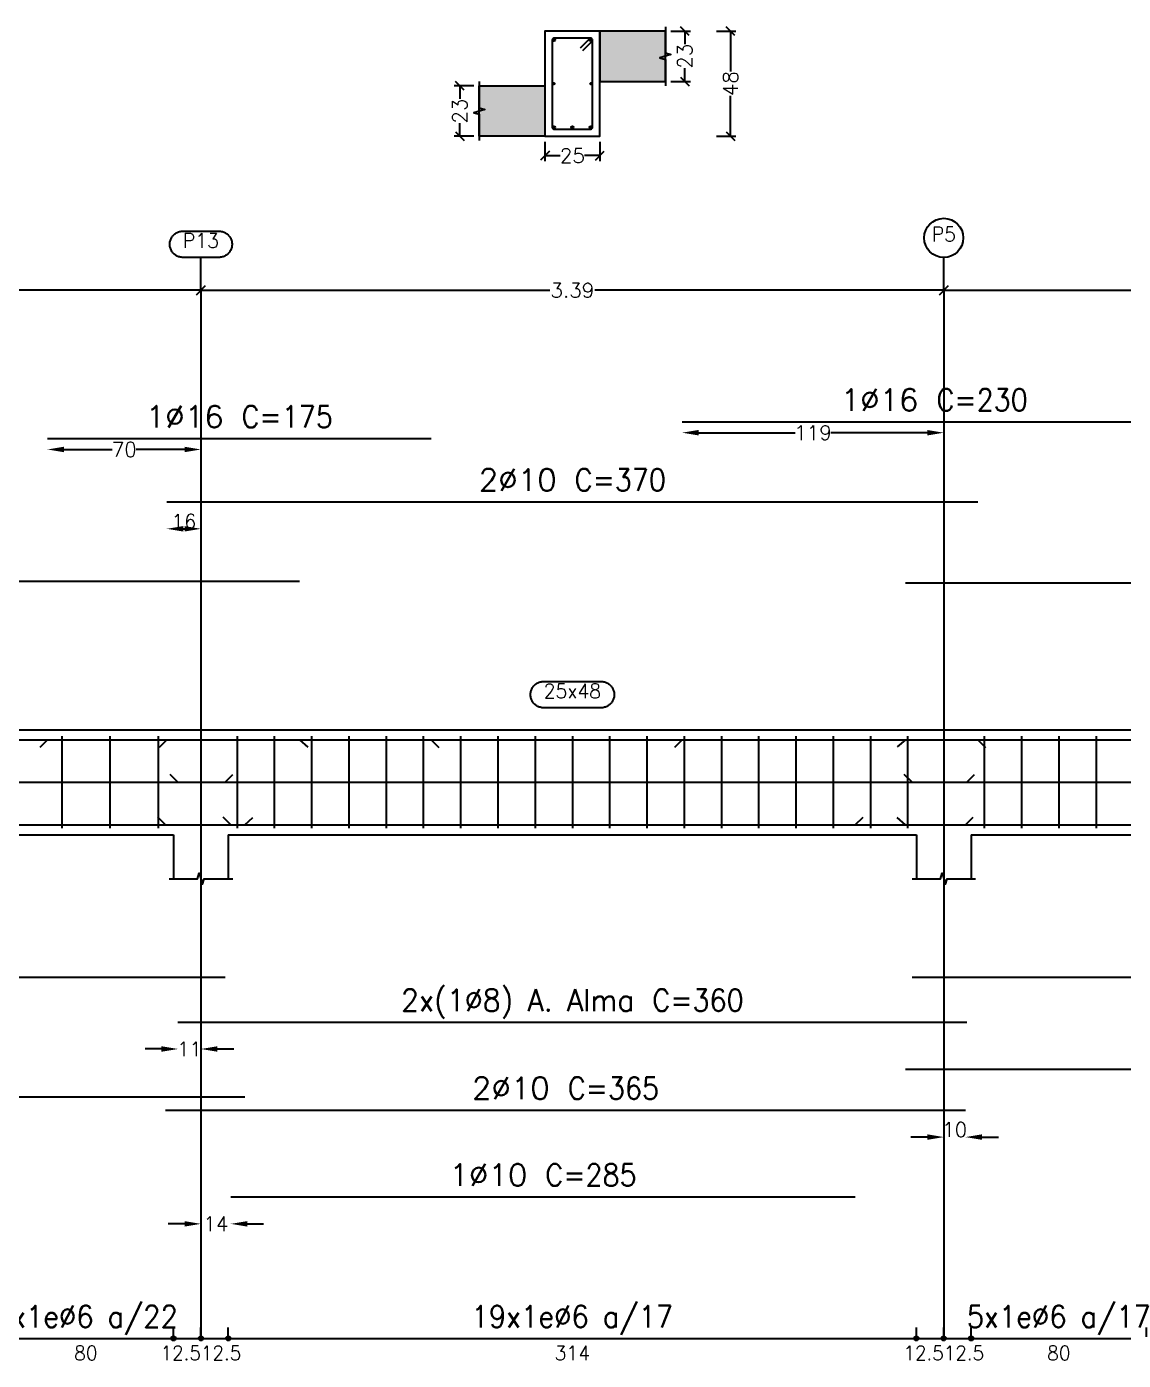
# Model space of a CAD drawing. Header units: millimetres. Extents: x 2071 to 2712, y 1262 to 1380.
# Drawn here: x 2482.16 to 2492.17, y 1276.26 to 1288.43 of the extents above; entities that cross this region are included whole.
import ezdxf
from ezdxf.enums import TextEntityAlignment as Align

# ---------------------------------------------------------------- set-up
doc = ezdxf.new("R2010")
doc.units = ezdxf.units.MM
doc.layers.add('.pormenores', color=8, linetype='Continuous')
for name, color, linetype, lineweight in [('POR_COT_COMPRIMENTO_PROJECTADO', 122, 'Continuous', 0), ('POR_COT_COT_ARM', 3, 'Continuous', 0), ('SEC_COTAS_SEC_DIM_VIGA', 122, 'Continuous', 0)]:
    doc.layers.add(name, color=color, linetype=linetype, lineweight=lineweight)
doc.styles.add('CYPETXT_0.2_romans', font='ROMANS__.TTF', dxfattribs={"height": 0.133333})
doc.styles.add('CYPETXT_romans', font='ROMANS__.TTF', dxfattribs={"height": 0.2})
doc.dimstyles.new('cype_arrow', dxfattribs={"dimtxt": 0.18, "dimasz": 0.15, "dimexe": 0.05, "dimexo": 0.05, "dimgap": 0, "dimtad": 0, "dimdec": 4, "dimzin": 0, "dimdsep": 46, "dimtxsty": 'CYPETXT_0.2_romans', "dimcen": 0.09, "dimadec": 0, "dimazin": 0, "dimtfac": 1, "dimtdec": 4, "dimtofl": 0, "dimtmove": 2, "dimatfit": 3, "dimfxl": 1, "dimtolj": 1, "dimtzin": 0, "dimarcsym": 0})
doc.dimstyles.new('cype_oblique', dxfattribs={"dimtxt": 0.18, "dimasz": 0.18, "dimexe": 0.05, "dimexo": 0.05, "dimgap": 0, "dimtad": 0, "dimdec": 4, "dimzin": 0, "dimdsep": 46, "dimtxsty": 'CYPETXT_0.2_romans', "dimblk": 'OBLIQUE', "dimtsz": 0.04, "dimcen": 0.09, "dimadec": 0, "dimazin": 0, "dimtfac": 1, "dimtdec": 4, "dimtofl": 0, "dimtmove": 2, "dimatfit": 3, "dimfxl": 1, "dimtolj": 1, "dimtzin": 0, "dimarcsym": 0})

# ---------------------------------------------------------------- blocks, each defined once
blk = doc.blocks.new('*D231')
at = {"layer": 'Defpoints', "color": 0, "transparency": 16777216}
for p in [(2486.887, 1287.434), (2487.387, 1287.434), (2487.387, 1287.257)]:
    blk.add_point(p, dxfattribs=at)
at = {"layer": 'SEC_COTAS_SEC_DIM_VIGA', "color": 0, "lineweight": -2, "transparency": 16777216}
for p, q in [((2486.927, 1287.297), (2486.847, 1287.217)), ((2486.887, 1287.384), (2486.887, 1287.207)), ((2487.347, 1287.217), (2487.427, 1287.297)), ((2487.387, 1287.384), (2487.387, 1287.207)), ((2486.887, 1287.257), (2487.026, 1287.257)), ((2487.387, 1287.257), (2487.247, 1287.257))]:
    blk.add_line(p, q, dxfattribs=at)
at = {"layer": 'SEC_COTAS_SEC_DIM_VIGA', "color": 0, "transparency": 16777216, "insert": (2487.137, 1287.257), "char_height": 0.1333, "attachment_point": 5, "style": 'CYPETXT_0.2_romans'}
blk.add_mtext('\\A1;25', dxfattribs=at)
blk = doc.blocks.new('_OBLIQUE')
at = {"color": 0, "linetype": 'ByBlock'}
blk.add_line((-0.5, -0.5), (0.5, 0.5), dxfattribs=at)
blk = doc.blocks.new('*D232')
at = {"layer": 'Defpoints', "color": 0, "transparency": 16777216}
for p in [(2486.109, 1287.894), (2486.287, 1287.894), (2486.287, 1287.434)]:
    blk.add_point(p, dxfattribs=at)
at = {"layer": 'SEC_COTAS_SEC_DIM_VIGA', "color": 0, "lineweight": -2, "transparency": 16777216}
for p, q in [((2486.237, 1287.894), (2486.059, 1287.894)), ((2486.149, 1287.854), (2486.069, 1287.934)), ((2486.109, 1287.894), (2486.109, 1287.775)), ((2486.109, 1287.434), (2486.109, 1287.554)), ((2486.237, 1287.434), (2486.059, 1287.434)), ((2486.069, 1287.474), (2486.149, 1287.394))]:
    blk.add_line(p, q, dxfattribs=at)
at = {"layer": 'SEC_COTAS_SEC_DIM_VIGA', "color": 0, "transparency": 16777216, "insert": (2486.109, 1287.664), "char_height": 0.1333, "attachment_point": 5, "rotation": 90, "style": 'CYPETXT_0.2_romans'}
blk.add_mtext('\\A1;23', dxfattribs=at)
blk = doc.blocks.new('*D233')
at = {"layer": 'Defpoints', "color": 0, "transparency": 16777216}
for p in [(2487.987, 1288.394), (2488.164, 1288.394), (2487.987, 1287.934)]:
    blk.add_point(p, dxfattribs=at)
at = {"layer": 'SEC_COTAS_SEC_DIM_VIGA', "color": 0, "lineweight": -2, "transparency": 16777216}
for p, q in [((2488.037, 1288.394), (2488.214, 1288.394)), ((2488.204, 1288.354), (2488.124, 1288.434)), ((2488.164, 1288.394), (2488.164, 1288.275)), ((2488.164, 1287.934), (2488.164, 1288.054)), ((2488.037, 1287.934), (2488.214, 1287.934)), ((2488.124, 1287.974), (2488.204, 1287.894))]:
    blk.add_line(p, q, dxfattribs=at)
at = {"layer": 'SEC_COTAS_SEC_DIM_VIGA', "color": 0, "transparency": 16777216, "insert": (2488.164, 1288.164), "char_height": 0.1333, "attachment_point": 5, "rotation": 90, "style": 'CYPETXT_0.2_romans'}
blk.add_mtext('\\A1;23', dxfattribs=at)
blk = doc.blocks.new('*D234')
at = {"layer": 'Defpoints', "color": 0, "transparency": 16777216}
for p in [(2488.403, 1288.394), (2488.58, 1288.394), (2488.403, 1287.434)]:
    blk.add_point(p, dxfattribs=at)
at = {"layer": 'SEC_COTAS_SEC_DIM_VIGA', "color": 0, "lineweight": -2, "transparency": 16777216}
for p, q in [((2488.453, 1288.394), (2488.63, 1288.394)), ((2488.62, 1288.354), (2488.54, 1288.434)), ((2488.58, 1288.394), (2488.58, 1288.024)), ((2488.58, 1287.434), (2488.58, 1287.804)), ((2488.453, 1287.434), (2488.63, 1287.434)), ((2488.54, 1287.474), (2488.62, 1287.394))]:
    blk.add_line(p, q, dxfattribs=at)
at = {"layer": 'SEC_COTAS_SEC_DIM_VIGA', "color": 0, "transparency": 16777216, "insert": (2488.58, 1287.914), "char_height": 0.1333, "attachment_point": 5, "rotation": 90, "style": 'CYPETXT_0.2_romans'}
blk.add_mtext('\\A1;48', dxfattribs=at)
blk = doc.blocks.new('*D239')
at = {"layer": 'Defpoints', "color": 0, "transparency": 16777216}
for p in [(2476.787, 1286.028), (2476.787, 1286.028), (2483.747, 1286.028)]:
    blk.add_point(p, dxfattribs=at)
at = {"layer": 'POR_COT_COMPRIMENTO_PROJECTADO', "color": 0, "lineweight": -2, "transparency": 16777216}
for p, q in [((2476.827, 1286.068), (2476.747, 1285.988)), ((2483.707, 1285.988), (2483.787, 1286.068)), ((2476.787, 1286.028), (2476.787, 1286.028)), ((2476.787, 1286.028), (2480.06, 1286.028)), ((2483.747, 1286.028), (2480.473, 1286.028)), ((2483.747, 1286.028), (2483.747, 1286.028))]:
    blk.add_line(p, q, dxfattribs=at)
at = {"layer": 'POR_COT_COMPRIMENTO_PROJECTADO', "color": 0, "transparency": 16777216, "insert": (2480.267, 1286.028), "char_height": 0.1333, "attachment_point": 5, "style": 'CYPETXT_0.2_romans'}
blk.add_mtext('\\A1;3.48', dxfattribs=at)
blk = doc.blocks.new('*D240')
at = {"layer": 'Defpoints', "color": 0, "transparency": 16777216}
for p in [(2483.747, 1286.028), (2483.747, 1286.028), (2490.527, 1286.028)]:
    blk.add_point(p, dxfattribs=at)
at = {"layer": 'POR_COT_COMPRIMENTO_PROJECTADO', "color": 0, "lineweight": -2, "transparency": 16777216}
for p, q in [((2483.787, 1286.068), (2483.707, 1285.988)), ((2490.487, 1285.988), (2490.567, 1286.068)), ((2483.747, 1286.028), (2483.747, 1286.028)), ((2483.747, 1286.028), (2486.93, 1286.028)), ((2490.527, 1286.028), (2487.343, 1286.028)), ((2490.527, 1286.028), (2490.527, 1286.028))]:
    blk.add_line(p, q, dxfattribs=at)
at = {"layer": 'POR_COT_COMPRIMENTO_PROJECTADO', "color": 0, "transparency": 16777216, "insert": (2487.137, 1286.028), "char_height": 0.1333, "attachment_point": 5, "style": 'CYPETXT_0.2_romans'}
blk.add_mtext('\\A1;3.39', dxfattribs=at)
blk = doc.blocks.new('*D241')
at = {"layer": 'Defpoints', "color": 0, "transparency": 16777216}
for p in [(2490.527, 1286.028), (2490.527, 1286.028), (2497.637, 1286.028)]:
    blk.add_point(p, dxfattribs=at)
at = {"layer": 'POR_COT_COMPRIMENTO_PROJECTADO', "color": 0, "lineweight": -2, "transparency": 16777216}
for p, q in [((2490.567, 1286.068), (2490.487, 1285.988)), ((2497.597, 1285.988), (2497.677, 1286.068)), ((2490.527, 1286.028), (2490.527, 1286.028)), ((2490.527, 1286.028), (2493.811, 1286.028)), ((2497.637, 1286.028), (2494.352, 1286.028)), ((2497.637, 1286.028), (2497.637, 1286.028))]:
    blk.add_line(p, q, dxfattribs=at)
at = {"layer": 'POR_COT_COMPRIMENTO_PROJECTADO', "color": 0, "transparency": 16777216, "insert": (2494.082, 1286.028), "char_height": 0.1333, "attachment_point": 5, "style": 'CYPETXT_0.2_romans'}
blk.add_mtext('\\A1;3.555', dxfattribs=at)
blk = doc.blocks.new('*D242')
at = {"layer": 'Defpoints', "color": 0, "transparency": 16777216}
for p in [(2483.437, 1283.851), (2483.747, 1283.851), (2483.747, 1283.851)]:
    blk.add_point(p, dxfattribs=at)
at = {"layer": 'POR_COT_COT_ARM', "color": 0, "lineweight": -2, "transparency": 16777216}
for p, q in [((2483.437, 1283.851), (2483.437, 1283.851)), ((2483.587, 1283.851), (2483.597, 1283.851)), ((2483.747, 1283.851), (2483.747, 1283.851))]:
    blk.add_line(p, q, dxfattribs=at)
at = {"layer": 'POR_COT_COT_ARM', "color": 0, "transparency": 16777216}
for points in [[(2483.587, 1283.876), (2483.587, 1283.826), (2483.437, 1283.851)], [(2483.597, 1283.826), (2483.597, 1283.876), (2483.747, 1283.851)]]:
    blk.add_solid(points, dxfattribs=at)
at = {"layer": 'POR_COT_COT_ARM', "color": 0, "transparency": 16777216, "insert": (2483.592, 1283.919), "char_height": 0.1333, "attachment_point": 5, "style": 'CYPETXT_0.2_romans'}
blk.add_mtext('\\A1;16', dxfattribs=at)
blk = doc.blocks.new('*D243')
at = {"layer": 'Defpoints', "color": 0, "transparency": 16777216}
for p in [(2490.527, 1278.299), (2490.725, 1278.299), (2490.725, 1278.299)]:
    blk.add_point(p, dxfattribs=at)
at = {"layer": 'POR_COT_COT_ARM', "color": 0, "lineweight": -2, "transparency": 16777216}
for p, q in [((2490.377, 1278.299), (2490.227, 1278.299)), ((2490.527, 1278.299), (2490.527, 1278.299)), ((2490.725, 1278.299), (2490.725, 1278.299)), ((2490.875, 1278.299), (2491.025, 1278.299))]:
    blk.add_line(p, q, dxfattribs=at)
at = {"layer": 'POR_COT_COT_ARM', "color": 0, "transparency": 16777216}
for points in [[(2490.377, 1278.274), (2490.377, 1278.324), (2490.527, 1278.299)], [(2490.875, 1278.324), (2490.875, 1278.274), (2490.725, 1278.299)]]:
    blk.add_solid(points, dxfattribs=at)
at = {"layer": 'POR_COT_COT_ARM', "color": 0, "transparency": 16777216, "insert": (2490.626, 1278.367), "char_height": 0.1333, "attachment_point": 5, "style": 'CYPETXT_0.2_romans'}
blk.add_mtext('\\A1;10', dxfattribs=at)
blk = doc.blocks.new('*D245')
at = {"layer": 'Defpoints', "color": 0, "transparency": 16777216}
for p in [(2483.537, 1279.103), (2483.747, 1279.103), (2483.747, 1279.103)]:
    blk.add_point(p, dxfattribs=at)
at = {"layer": 'POR_COT_COT_ARM', "color": 0, "lineweight": -2, "transparency": 16777216}
for p, q in [((2483.387, 1279.103), (2483.237, 1279.103)), ((2483.537, 1279.103), (2483.537, 1279.103)), ((2483.747, 1279.103), (2483.747, 1279.103)), ((2483.897, 1279.103), (2484.047, 1279.103))]:
    blk.add_line(p, q, dxfattribs=at)
at = {"layer": 'POR_COT_COT_ARM', "color": 0, "transparency": 16777216}
for points in [[(2483.387, 1279.078), (2483.387, 1279.128), (2483.537, 1279.103)], [(2483.897, 1279.128), (2483.897, 1279.078), (2483.747, 1279.103)]]:
    blk.add_solid(points, dxfattribs=at)
at = {"layer": 'POR_COT_COT_ARM', "color": 0, "transparency": 16777216, "insert": (2483.642, 1279.103), "char_height": 0.1333, "attachment_point": 5, "style": 'CYPETXT_0.2_romans'}
blk.add_mtext('\\A1;11', dxfattribs=at)
blk = doc.blocks.new('*D246')
at = {"layer": 'Defpoints', "color": 0, "transparency": 16777216}
for p in [(2482.347, 1284.575), (2483.747, 1284.575), (2483.747, 1284.575)]:
    blk.add_point(p, dxfattribs=at)
at = {"layer": 'POR_COT_COT_ARM', "color": 0, "lineweight": -2, "transparency": 16777216}
for p, q in [((2482.347, 1284.575), (2482.347, 1284.575)), ((2482.497, 1284.575), (2482.938, 1284.575)), ((2483.597, 1284.575), (2483.156, 1284.575)), ((2483.747, 1284.575), (2483.747, 1284.575))]:
    blk.add_line(p, q, dxfattribs=at)
at = {"layer": 'POR_COT_COT_ARM', "color": 0, "transparency": 16777216}
for points in [[(2482.497, 1284.6), (2482.497, 1284.55), (2482.347, 1284.575)], [(2483.597, 1284.55), (2483.597, 1284.6), (2483.747, 1284.575)]]:
    blk.add_solid(points, dxfattribs=at)
at = {"layer": 'POR_COT_COT_ARM', "color": 0, "transparency": 16777216, "insert": (2483.047, 1284.575), "char_height": 0.1333, "attachment_point": 5, "style": 'CYPETXT_0.2_romans'}
blk.add_mtext('\\A1;70', dxfattribs=at)
blk = doc.blocks.new('*D247')
at = {"layer": 'Defpoints', "color": 0, "transparency": 16777216}
for p in [(2488.139, 1284.728), (2490.527, 1284.728), (2490.527, 1284.728)]:
    blk.add_point(p, dxfattribs=at)
at = {"layer": 'POR_COT_COT_ARM', "color": 0, "lineweight": -2, "transparency": 16777216}
for p, q in [((2488.139, 1284.728), (2488.139, 1284.728)), ((2488.289, 1284.728), (2489.169, 1284.728)), ((2490.377, 1284.728), (2489.497, 1284.728)), ((2490.527, 1284.728), (2490.527, 1284.728))]:
    blk.add_line(p, q, dxfattribs=at)
at = {"layer": 'POR_COT_COT_ARM', "color": 0, "transparency": 16777216}
for points in [[(2488.289, 1284.753), (2488.289, 1284.703), (2488.139, 1284.728)], [(2490.377, 1284.703), (2490.377, 1284.753), (2490.527, 1284.728)]]:
    blk.add_solid(points, dxfattribs=at)
at = {"layer": 'POR_COT_COT_ARM', "color": 0, "transparency": 16777216, "insert": (2489.333, 1284.728), "char_height": 0.1333, "attachment_point": 5, "style": 'CYPETXT_0.2_romans'}
blk.add_mtext('\\A1;119', dxfattribs=at)
blk = doc.blocks.new('*D248')
at = {"layer": 'Defpoints', "color": 0, "transparency": 16777216}
for p in [(2483.747, 1277.507), (2484.019, 1277.507), (2484.019, 1277.507)]:
    blk.add_point(p, dxfattribs=at)
at = {"layer": 'POR_COT_COT_ARM', "color": 0, "lineweight": -2, "transparency": 16777216}
for p, q in [((2483.597, 1277.507), (2483.447, 1277.507)), ((2483.747, 1277.507), (2483.747, 1277.507)), ((2484.019, 1277.507), (2484.019, 1277.507)), ((2484.169, 1277.507), (2484.319, 1277.507))]:
    blk.add_line(p, q, dxfattribs=at)
at = {"layer": 'POR_COT_COT_ARM', "color": 0, "transparency": 16777216}
for points in [[(2483.597, 1277.482), (2483.597, 1277.532), (2483.747, 1277.507)], [(2484.169, 1277.532), (2484.169, 1277.482), (2484.019, 1277.507)]]:
    blk.add_solid(points, dxfattribs=at)
at = {"layer": 'POR_COT_COT_ARM', "color": 0, "transparency": 16777216, "insert": (2483.883, 1277.507), "char_height": 0.1333, "attachment_point": 5, "style": 'CYPETXT_0.2_romans'}
blk.add_mtext('\\A1;14', dxfattribs=at)

msp = doc.modelspace()

# ---------------------------------------------------------------- hatches: boundary and pattern name
at = {"layer": '.pormenores', "true_color": 0xdad7d3}
for points in [[(2487.98669, 1288.39414), (2487.38669, 1288.39414), (2487.38669, 1287.93414), (2487.98669, 1287.93414)], [(2486.28669, 1287.89414), (2486.88669, 1287.89414), (2486.88669, 1287.43414), (2486.28669, 1287.43414)]]:
    msp.add_hatch(color=254, dxfattribs=at).paths.add_polyline_path(points, flags=0)

# ---------------------------------------------------------------- linework, layer by layer
at = {"layer": '.pormenores'}
for p, q in [((2483.74669, 1286.02802), (2483.74669, 1286.32802)), ((2490.52669, 1286.02802), (2490.52669, 1286.32802)), ((2483.74669, 1286.02802), (2483.74669, 1276.46135)), ((2490.52669, 1286.02802), (2490.52669, 1276.46135)), ((2477.33669, 1282.01736), (2483.49669, 1282.01736)), ((2482.34706, 1281.92536), (2482.27635, 1281.85465)), ((2482.47669, 1281.95736), (2482.47669, 1281.11736)), ((2482.91669, 1281.95736), (2482.91669, 1281.11736)), ((2483.35669, 1281.95736), (2483.35669, 1281.11736)), ((2483.43669, 1281.92536), (2483.36598, 1281.85465)), ((2483.99669, 1282.01736), (2490.27669, 1282.01736)), ((2484.07669, 1281.95736), (2484.07669, 1281.11736)), ((2484.41669, 1281.95736), (2484.41669, 1281.11736)), ((2484.64669, 1281.92536), (2484.72178, 1281.85931)), ((2484.75669, 1281.95736), (2484.75669, 1281.11736)), ((2485.09669, 1281.95736), (2485.09669, 1281.11736)), ((2485.43669, 1281.95736), (2485.43669, 1281.11736)), ((2485.77669, 1281.95736), (2485.77669, 1281.11736)), ((2485.84706, 1281.92536), (2485.91777, 1281.85465)), ((2486.11669, 1281.95736), (2486.11669, 1281.11736)), ((2486.45669, 1281.95736), (2486.45669, 1281.11736)), ((2486.79669, 1281.95736), (2486.79669, 1281.11736)), ((2487.13669, 1281.95736), (2487.13669, 1281.11736)), ((2487.47669, 1281.95736), (2487.47669, 1281.11736)), ((2487.81669, 1281.95736), (2487.81669, 1281.11736)), ((2488.13939, 1281.92536), (2488.06868, 1281.85465)), ((2488.15669, 1281.95736), (2488.15669, 1281.11736)), ((2488.49669, 1281.95736), (2488.49669, 1281.11736)), ((2488.83669, 1281.95736), (2488.83669, 1281.11736)), ((2489.17669, 1281.95736), (2489.17669, 1281.11736)), ((2489.51669, 1281.95736), (2489.51669, 1281.11736)), ((2489.85669, 1281.95736), (2489.85669, 1281.11736)), ((2490.17669, 1281.92536), (2490.10138, 1281.85957)), ((2490.19669, 1281.95736), (2490.19669, 1281.11736)), ((2490.77669, 1282.01736), (2497.13669, 1282.01736)), ((2490.83669, 1281.92536), (2490.90741, 1281.85465)), ((2490.89669, 1281.95736), (2490.89669, 1281.11736)), ((2491.23669, 1281.95736), (2491.23669, 1281.11736)), ((2491.57669, 1281.95736), (2491.57669, 1281.11736)), ((2491.91669, 1281.95736), (2491.91669, 1281.11736)), ((2483.53669, 1281.53736), (2483.46598, 1281.60807)), ((2483.96669, 1281.53736), (2484.03741, 1281.60807)), ((2490.23669, 1281.53736), (2490.16598, 1281.60807)), ((2490.73669, 1281.53736), (2490.80741, 1281.60807)), ((2483.42455, 1281.14936), (2483.35384, 1281.22007)), ((2484.01939, 1281.14936), (2483.94868, 1281.22007)), ((2484.14669, 1281.14936), (2484.22207, 1281.21507)), ((2489.71939, 1281.14936), (2489.79011, 1281.22007)), ((2490.17669, 1281.14936), (2490.10138, 1281.21514)), ((2490.72455, 1281.14936), (2490.79526, 1281.22007)), ((2477.33669, 1281.05736), (2483.49669, 1281.05736)), ((2483.49669, 1281.05736), (2483.49669, 1280.65736)), ((2483.99669, 1281.05736), (2490.27669, 1281.05736)), ((2483.99669, 1281.05736), (2483.99669, 1280.65736)), ((2490.27669, 1281.05736), (2490.27669, 1280.65736)), ((2490.77669, 1281.05736), (2497.13669, 1281.05736)), ((2490.77669, 1281.05736), (2490.77669, 1280.65736)), ((2483.49669, 1276.46135), (2483.49669, 1276.56135)), ((2483.74669, 1276.46135), (2483.74669, 1276.56135)), ((2483.99669, 1276.46135), (2483.99669, 1276.56135)), ((2490.27669, 1276.46135), (2490.27669, 1276.56135)), ((2490.52669, 1276.46135), (2490.52669, 1276.56135)), ((2490.77669, 1276.46135), (2490.77669, 1276.56135))]:
    msp.add_line(p, q, dxfattribs=at)
for points in [[(2487.38669, 1288.39414), (2486.88669, 1288.39414), (2486.88669, 1287.43414), (2487.38669, 1287.43414), (2487.38669, 1288.39414)], [(2483.91069, 1286.56802), (2483.91871, 1286.56775), (2483.92669, 1286.56695), (2483.9346, 1286.56561), (2483.9424, 1286.56376), (2483.95006, 1286.56138), (2483.95754, 1286.5585), (2483.96482, 1286.55512), (2483.97185, 1286.55127), (2483.97861, 1286.54695), (2483.98506, 1286.5422), (2483.99119, 1286.53702), (2483.99695, 1286.53144), (2484.00233, 1286.52549), (2484.0073, 1286.5192), (2484.01184, 1286.51259), (2484.01593, 1286.50569), (2484.01955, 1286.49853), (2484.02268, 1286.49115), (2484.02531, 1286.48357), (2484.02743, 1286.47584), (2484.02902, 1286.46798), (2484.03009, 1286.46003), (2484.03063, 1286.45203), (2484.03063, 1286.44401), (2484.03009, 1286.43601), (2484.02902, 1286.42806), (2484.02743, 1286.4202), (2484.02531, 1286.41247), (2484.02268, 1286.40489), (2484.01955, 1286.39751), (2484.01593, 1286.39035), (2484.01184, 1286.38345), (2484.0073, 1286.37684), (2484.00233, 1286.37054), (2483.99695, 1286.3646), (2483.99119, 1286.35902), (2483.98506, 1286.35384), (2483.97861, 1286.34909), (2483.97185, 1286.34477), (2483.96482, 1286.34092), (2483.95754, 1286.33754), (2483.95006, 1286.33466), (2483.9424, 1286.33228), (2483.9346, 1286.33042), (2483.92669, 1286.32909), (2483.91871, 1286.32829), (2483.91069, 1286.32802), (2483.58269, 1286.32802), (2483.57468, 1286.32829), (2483.5667, 1286.32909), (2483.55879, 1286.33042), (2483.55099, 1286.33228), (2483.54333, 1286.33466), (2483.53585, 1286.33754), (2483.52857, 1286.34092), (2483.52154, 1286.34477), (2483.51478, 1286.34909), (2483.50832, 1286.35384), (2483.5022, 1286.35902), (2483.49644, 1286.3646), (2483.49106, 1286.37054), (2483.48609, 1286.37684), (2483.48155, 1286.38345), (2483.47746, 1286.39035), (2483.47384, 1286.39751), (2483.47071, 1286.40489), (2483.46808, 1286.41247), (2483.46596, 1286.4202), (2483.46437, 1286.42806), (2483.4633, 1286.43601), (2483.46276, 1286.44401), (2483.46276, 1286.45203), (2483.4633, 1286.46003), (2483.46437, 1286.46798), (2483.46596, 1286.47584), (2483.46808, 1286.48357), (2483.47071, 1286.49115), (2483.47384, 1286.49853), (2483.47746, 1286.50569), (2483.48155, 1286.51259), (2483.48609, 1286.5192), (2483.49106, 1286.52549), (2483.49644, 1286.53144), (2483.5022, 1286.53702), (2483.50832, 1286.5422), (2483.51478, 1286.54695), (2483.52154, 1286.55127), (2483.52857, 1286.55512), (2483.53585, 1286.5585), (2483.54333, 1286.56138), (2483.55099, 1286.56376), (2483.55879, 1286.56561), (2483.5667, 1286.56695), (2483.57468, 1286.56775), (2483.58269, 1286.56802), (2483.91069, 1286.56802)], [(2487.39869, 1282.45736), (2487.40671, 1282.45709), (2487.41469, 1282.45629), (2487.4226, 1282.45495), (2487.4304, 1282.45309), (2487.43806, 1282.45072), (2487.44554, 1282.44784), (2487.45282, 1282.44446), (2487.45985, 1282.44061), (2487.46661, 1282.43629), (2487.47306, 1282.43153), (2487.47919, 1282.42636), (2487.48495, 1282.42078), (2487.49033, 1282.41483), (2487.4953, 1282.40854), (2487.49984, 1282.40193), (2487.50393, 1282.39503), (2487.50755, 1282.38787), (2487.51068, 1282.38049), (2487.51331, 1282.37291), (2487.51543, 1282.36518), (2487.51702, 1282.35732), (2487.51809, 1282.34937), (2487.51863, 1282.34137), (2487.51863, 1282.33335), (2487.51809, 1282.32535), (2487.51702, 1282.3174), (2487.51543, 1282.30954), (2487.51331, 1282.3018), (2487.51068, 1282.29423), (2487.50755, 1282.28684), (2487.50393, 1282.27969), (2487.49984, 1282.27279), (2487.4953, 1282.26618), (2487.49033, 1282.25988), (2487.48495, 1282.25393), (2487.47919, 1282.24836), (2487.47306, 1282.24318), (2487.46661, 1282.23842), (2487.45985, 1282.23411), (2487.45282, 1282.23025), (2487.44554, 1282.22688), (2487.43806, 1282.224), (2487.4304, 1282.22162), (2487.4226, 1282.21976), (2487.41469, 1282.21843), (2487.40671, 1282.21763), (2487.39869, 1282.21736), (2486.87469, 1282.21736), (2486.86668, 1282.21763), (2486.8587, 1282.21843), (2486.85079, 1282.21976), (2486.84299, 1282.22162), (2486.83533, 1282.224), (2486.82785, 1282.22688), (2486.82057, 1282.23025), (2486.81354, 1282.23411), (2486.80678, 1282.23842), (2486.80032, 1282.24318), (2486.7942, 1282.24836), (2486.78844, 1282.25393), (2486.78306, 1282.25988), (2486.77809, 1282.26618), (2486.77355, 1282.27279), (2486.76946, 1282.27969), (2486.76584, 1282.28684), (2486.76271, 1282.29423), (2486.76008, 1282.3018), (2486.75796, 1282.30954), (2486.75637, 1282.3174), (2486.7553, 1282.32535), (2486.75476, 1282.33335), (2486.75476, 1282.34137), (2486.7553, 1282.34937), (2486.75637, 1282.35732), (2486.75796, 1282.36518), (2486.76008, 1282.37291), (2486.76271, 1282.38049), (2486.76584, 1282.38787), (2486.76946, 1282.39503), (2486.77355, 1282.40193), (2486.77809, 1282.40854), (2486.78306, 1282.41483), (2486.78844, 1282.42078), (2486.7942, 1282.42636), (2486.80032, 1282.43153), (2486.80678, 1282.43629), (2486.81354, 1282.44061), (2486.82057, 1282.44446), (2486.82785, 1282.44784), (2486.83533, 1282.45072), (2486.84299, 1282.45309), (2486.85079, 1282.45495), (2486.8587, 1282.45629), (2486.86668, 1282.45709), (2486.87469, 1282.45736), (2487.39869, 1282.45736)]]:
    msp.add_lwpolyline(points, close=True, dxfattribs=at)
at = {"layer": '.pormenores', "color": 254, "true_color": 0xdad7d3}
for points in [[(2487.98669, 1288.39414), (2487.38669, 1288.39414), (2487.38669, 1287.93414), (2487.98669, 1287.93414)], [(2486.28669, 1287.89414), (2486.88669, 1287.89414), (2486.88669, 1287.43414), (2486.28669, 1287.43414)]]:
    msp.add_lwpolyline(points, close=True, dxfattribs=at)
at = {"layer": '.pormenores'}
for points in [[(2487.98669, 1288.39414), (2487.38669, 1288.39414), (2487.38669, 1287.93414), (2487.98669, 1287.93414)], [(2487.98669, 1288.43414), (2487.98669, 1288.19414), (2488.03669, 1288.17914), (2487.93669, 1288.14914), (2487.98669, 1288.13414), (2487.98669, 1287.89414)], [(2487.23116, 1288.21597), (2487.31764, 1288.30273), (2487.31895, 1288.30487), (2487.31991, 1288.30719), (2487.3205, 1288.30964), (2487.32069, 1288.31214), (2487.32039, 1288.31526), (2487.31948, 1288.31826), (2487.318, 1288.32103), (2487.31601, 1288.32345), (2487.31358, 1288.32544), (2487.31082, 1288.32692), (2487.30782, 1288.32783), (2487.30469, 1288.32814), (2486.96869, 1288.32814), (2486.96257, 1288.32692), (2486.95738, 1288.32345), (2486.95391, 1288.31826), (2486.95269, 1288.31214), (2486.95269, 1287.51614), (2486.95391, 1287.51002), (2486.95738, 1287.50482), (2486.96257, 1287.50136), (2486.96869, 1287.50014), (2487.30469, 1287.50014), (2487.31082, 1287.50136), (2487.31601, 1287.50482), (2487.31948, 1287.51002), (2487.32069, 1287.51614), (2487.32069, 1288.31214), (2487.32039, 1288.31526), (2487.31948, 1288.31826), (2487.318, 1288.32103), (2487.31601, 1288.32345), (2487.31358, 1288.32544), (2487.31082, 1288.32692), (2487.30782, 1288.32783), (2487.30469, 1288.32814), (2487.30157, 1288.32783), (2487.29857, 1288.32692), (2487.29581, 1288.32544), (2487.29338, 1288.32345), (2487.20853, 1288.2386)], [(2486.28669, 1287.93414), (2486.28669, 1287.69414), (2486.33669, 1287.67914), (2486.23669, 1287.64914), (2486.28669, 1287.63414), (2486.28669, 1287.39414)], [(2486.28669, 1287.89414), (2486.88669, 1287.89414), (2486.88669, 1287.43414), (2486.28669, 1287.43414)], [(2488.13939, 1284.82802), (2492.73939, 1284.82802)], [(2482.34706, 1284.67455), (2485.84706, 1284.67455)], [(2483.43669, 1284.09741), (2490.83669, 1284.09741)], [(2476.84669, 1282.873), (2476.84669, 1283.313), (2476.85126, 1283.33596), (2476.86427, 1283.35542), (2476.88373, 1283.36843), (2476.90669, 1283.373), (2484.64669, 1283.373)], [(2490.17669, 1283.35857), (2497.52669, 1283.35857), (2497.54583, 1283.35477), (2497.56205, 1283.34393), (2497.57289, 1283.32771), (2497.57669, 1283.30857), (2497.57669, 1282.85857)], [(2476.84669, 1281.42536), (2476.84669, 1281.86536), (2476.85126, 1281.88832), (2476.86427, 1281.90778), (2476.88373, 1281.92079), (2476.90669, 1281.92536), (2484.64669, 1281.92536)], [(2482.34706, 1281.92536), (2485.84706, 1281.92536)], [(2483.43669, 1281.92536), (2490.83669, 1281.92536)], [(2483.49669, 1282.01736), (2483.99669, 1282.01736)], [(2488.13939, 1281.92536), (2492.73939, 1281.92536)], [(2490.17669, 1281.92536), (2497.52669, 1281.92536), (2497.54583, 1281.92155), (2497.56205, 1281.91071), (2497.57289, 1281.89449), (2497.57669, 1281.87536), (2497.57669, 1281.42536)], [(2490.27669, 1282.01736), (2490.77669, 1282.01736)], [(2476.84669, 1281.64936), (2476.84669, 1281.20936), (2476.85126, 1281.1864), (2476.86427, 1281.16693), (2476.88373, 1281.15392), (2476.90669, 1281.14936), (2484.14669, 1281.14936)], [(2490.17669, 1281.14936), (2497.51669, 1281.14936), (2497.53966, 1281.15392), (2497.55912, 1281.16693), (2497.57213, 1281.1864), (2497.57669, 1281.20936), (2497.57669, 1281.64936)], [(2476.86669, 1281.53736), (2483.96669, 1281.53736)], [(2483.53669, 1281.53736), (2490.73669, 1281.53736)], [(2490.23669, 1281.53736), (2497.53051, 1281.53736)], [(2483.42455, 1281.14936), (2490.72455, 1281.14936)], [(2484.01939, 1281.14936), (2489.71939, 1281.14936)], [(2483.45669, 1280.65736), (2483.71669, 1280.65736), (2483.73169, 1280.70736), (2483.76169, 1280.60736), (2483.77669, 1280.65736), (2484.03669, 1280.65736)], [(2490.23669, 1280.65736), (2490.49669, 1280.65736), (2490.51169, 1280.70736), (2490.54169, 1280.60736), (2490.55669, 1280.65736), (2490.81669, 1280.65736)], [(2490.23669, 1279.75736), (2497.53051, 1279.75736), (2497.54279, 1279.76767), (2497.55082, 1279.78156), (2497.5536, 1279.79736), (2497.49669, 1279.89592)], [(2476.86669, 1279.75736), (2483.96669, 1279.75736)], [(2490.17669, 1278.91957), (2497.51669, 1278.91957), (2497.53966, 1278.92414), (2497.55912, 1278.93715), (2497.57213, 1278.95661), (2497.57669, 1278.97957), (2497.57669, 1279.41957)], [(2483.53669, 1279.34861), (2490.73669, 1279.34861)], [(2476.84669, 1279.16694), (2476.84669, 1278.72694), (2476.85126, 1278.70397), (2476.86427, 1278.68451), (2476.88373, 1278.6715), (2476.90669, 1278.66694), (2484.14669, 1278.66694)], [(2483.42455, 1278.5454), (2490.72455, 1278.5454)], [(2484.01939, 1277.75345), (2489.71939, 1277.75345)], [(2481.89669, 1276.46135), (2483.49669, 1276.46135), (2483.49669, 1276.56135)], [(2483.49669, 1276.46135), (2483.74669, 1276.46135), (2483.74669, 1276.56135)], [(2483.74669, 1276.46135), (2483.99669, 1276.46135), (2483.99669, 1276.56135)], [(2483.99669, 1276.46135), (2490.27669, 1276.46135), (2490.27669, 1276.56135)], [(2490.27669, 1276.46135), (2490.52669, 1276.46135), (2490.52669, 1276.56135)], [(2490.52669, 1276.46135), (2490.77669, 1276.46135), (2490.77669, 1276.56135)], [(2490.77669, 1276.46135), (2492.37669, 1276.46135), (2492.37669, 1276.56135)]]:
    msp.add_lwpolyline(points, dxfattribs=at)
for centre, radius in [((2486.96869, 1288.31214), 0.01), ((2487.30469, 1288.31214), 0.01), ((2486.96669, 1287.91414), 0.008), ((2487.30669, 1287.91414), 0.008), ((2486.96869, 1287.51614), 0.01), ((2487.13669, 1287.51614), 0.01), ((2487.30469, 1287.51614), 0.01), ((2490.52669, 1286.50641), 0.17839), ((2483.49669, 1276.46135), 0.02), ((2483.49669, 1276.46135), 0.02), ((2483.74669, 1276.46135), 0.02), ((2483.74669, 1276.46135), 0.02), ((2483.99669, 1276.46135), 0.02), ((2483.99669, 1276.46135), 0.02), ((2490.27669, 1276.46135), 0.02), ((2490.27669, 1276.46135), 0.02), ((2490.52669, 1276.46135), 0.02), ((2490.52669, 1276.46135), 0.02), ((2490.77669, 1276.46135), 0.02), ((2490.77669, 1276.46135), 0.02)]:
    msp.add_circle(centre, radius, dxfattribs=at)

# ---------------------------------------------------------------- texts
at = {"layer": '.pormenores', "style": 'CYPETXT_romans'}
for s, height, width, p, p2 in [('P13', 0.133333, 0.837611, (2483.58269, 1286.41469), (2483.91069, 1286.41469)), ('P5', 0.133333, 0.835985, (2490.41669, 1286.47308), (2490.63669, 1286.47308)), ('1%%c16', 0.2, 0.945763, (2489.58539, 1284.92802), (2490.29639, 1284.92802)), (' C=230', 0.2, 0.754144, (2490.33639, 1284.92802), (2491.29339, 1284.92802)), ('1%%c16', 0.2, 0.945763, (2483.24306, 1284.77455), (2483.95406, 1284.77455)), (' C=175', 0.2, 0.754144, (2483.99406, 1284.77455), (2484.95106, 1284.77455)), ('2%%c10', 0.2, 0.945763, (2486.28269, 1284.19741), (2486.99369, 1284.19741)), (' C=370', 0.2, 0.754144, (2487.03369, 1284.19741), (2487.99069, 1284.19741)), ('25x48', 0.133333, 0.840683, (2486.87469, 1282.30402), (2487.39869, 1282.30402)), ('2x(1%%c8) A. Alma', 0.2, 0.822807, (2485.57319, 1279.44861), (2487.70319, 1279.44861)), (' C=360', 0.2, 0.754144, (2487.74319, 1279.44861), (2488.70019, 1279.44861)), ('2%%c10', 0.2, 0.945763, (2486.22055, 1278.6454), (2486.93155, 1278.6454)), (' C=365', 0.2, 0.754144, (2486.97155, 1278.6454), (2487.92855, 1278.6454)), ('1%%c10', 0.2, 0.945763, (2486.01539, 1277.85345), (2486.72639, 1277.85345)), (' C=285', 0.2, 0.754144, (2486.76639, 1277.85345), (2487.72339, 1277.85345)), ('4x1e%%c6 a/22', 0.2, 0.810704, (2481.85669, 1276.56135), (2483.53669, 1276.56135)), ('19x1e%%c6 a/17', 0.2, 0.813276, (2486.21569, 1276.56135), (2488.05769, 1276.56135)), ('5x1e%%c6 a/17', 0.2, 0.810704, (2490.73669, 1276.56135), (2492.41669, 1276.56135)), ('80', 0.133333, 0.840941, (2482.58869, 1276.26135), (2482.80469, 1276.26135)), ('12.5', 0.133333, 0.815991, (2483.37869, 1276.26135), (2483.74669, 1276.26135)), ('12.5', 0.133333, 0.815991, (2483.74669, 1276.26135), (2484.11469, 1276.26135)), ('314', 0.133333, 0.840941, (2486.97469, 1276.26135), (2487.29869, 1276.26135)), ('12.5', 0.133333, 0.815991, (2490.15869, 1276.26135), (2490.52669, 1276.26135)), ('12.5', 0.133333, 0.815991, (2490.52669, 1276.26135), (2490.89469, 1276.26135)), ('80', 0.133333, 0.840941, (2491.46869, 1276.26135), (2491.68469, 1276.26135))]:
    msp.add_text(s, height=height, dxfattribs=dict(at, width=width)).set_placement(p, p2, align=Align.FIT)

# ---------------------------------------------------------------- dimensions: what is measured, and where the dimension line sits
at = {"layer": '.pormenores'}
for p1, p2, distance, text, picture, middle in [((2487.98669, 1287.93414), (2487.98669, 1288.39414), -0.17733, '23', '*D233', (2488.16403, 1288.16414)), ((2488.40269, 1287.43414), (2488.40269, 1288.39414), -0.17733, '48', '*D234', (2488.58003, 1287.91414)), ((2486.28669, 1287.43414), (2486.28669, 1287.89414), 0.17733, '23', '*D232', (2486.10936, 1287.66414)), ((2486.88669, 1287.43414), (2487.38669, 1287.43414), -0.17733, '25', '*D231', (2487.13669, 1287.25681))]:
    dim = msp.add_aligned_dim(p1=p1, p2=p2, distance=distance, text=text, dimstyle='cype_oblique', dxfattribs=at)
    dim.commit()
    dim.dimension.update_dxf_attribs({"geometry": picture, "text_midpoint": middle})
for p1, p2, text, dimstyle, picture, middle in [((2483.74669, 1286.02802), (2476.78669, 1286.02802), '3.48', 'cype_oblique', '*D239', (2480.26669, 1286.02802)), ((2490.52669, 1286.02802), (2483.74669, 1286.02802), '3.39', 'cype_oblique', '*D240', (2487.13669, 1286.02802)), ((2497.63669, 1286.02802), (2490.52669, 1286.02802), '3.555', 'cype_oblique', '*D241', (2494.08169, 1286.02802)), ((2488.13939, 1284.72802), (2490.52669, 1284.72802), '119', 'cype_arrow', '*D247', (2489.33304, 1284.72802)), ((2482.34706, 1284.57455), (2483.74669, 1284.57455), '70', 'cype_arrow', '*D246', (2483.04688, 1284.57455)), ((2483.43669, 1283.85141), (2483.74669, 1283.85141), '16', 'cype_arrow', '*D242', (2483.59169, 1283.91869)), ((2483.53669, 1279.10261), (2483.74669, 1279.10261), '11', 'cype_arrow', '*D245', (2483.64169, 1279.10261)), ((2490.52669, 1278.2994), (2490.72455, 1278.2994), '10', 'cype_arrow', '*D243', (2490.62562, 1278.36668)), ((2483.74669, 1277.50745), (2484.01939, 1277.50745), '14', 'cype_arrow', '*D248', (2483.88304, 1277.50745))]:
    dim = msp.add_aligned_dim(p1=p1, p2=p2, distance=0, text=text, dimstyle=dimstyle, override={"dimexe": 0, "dimexo": 0}, dxfattribs=at)
    dim.commit()
    dim.dimension.update_dxf_attribs({"geometry": picture, "text_midpoint": middle})

doc.saveas('drawing.dxf')
